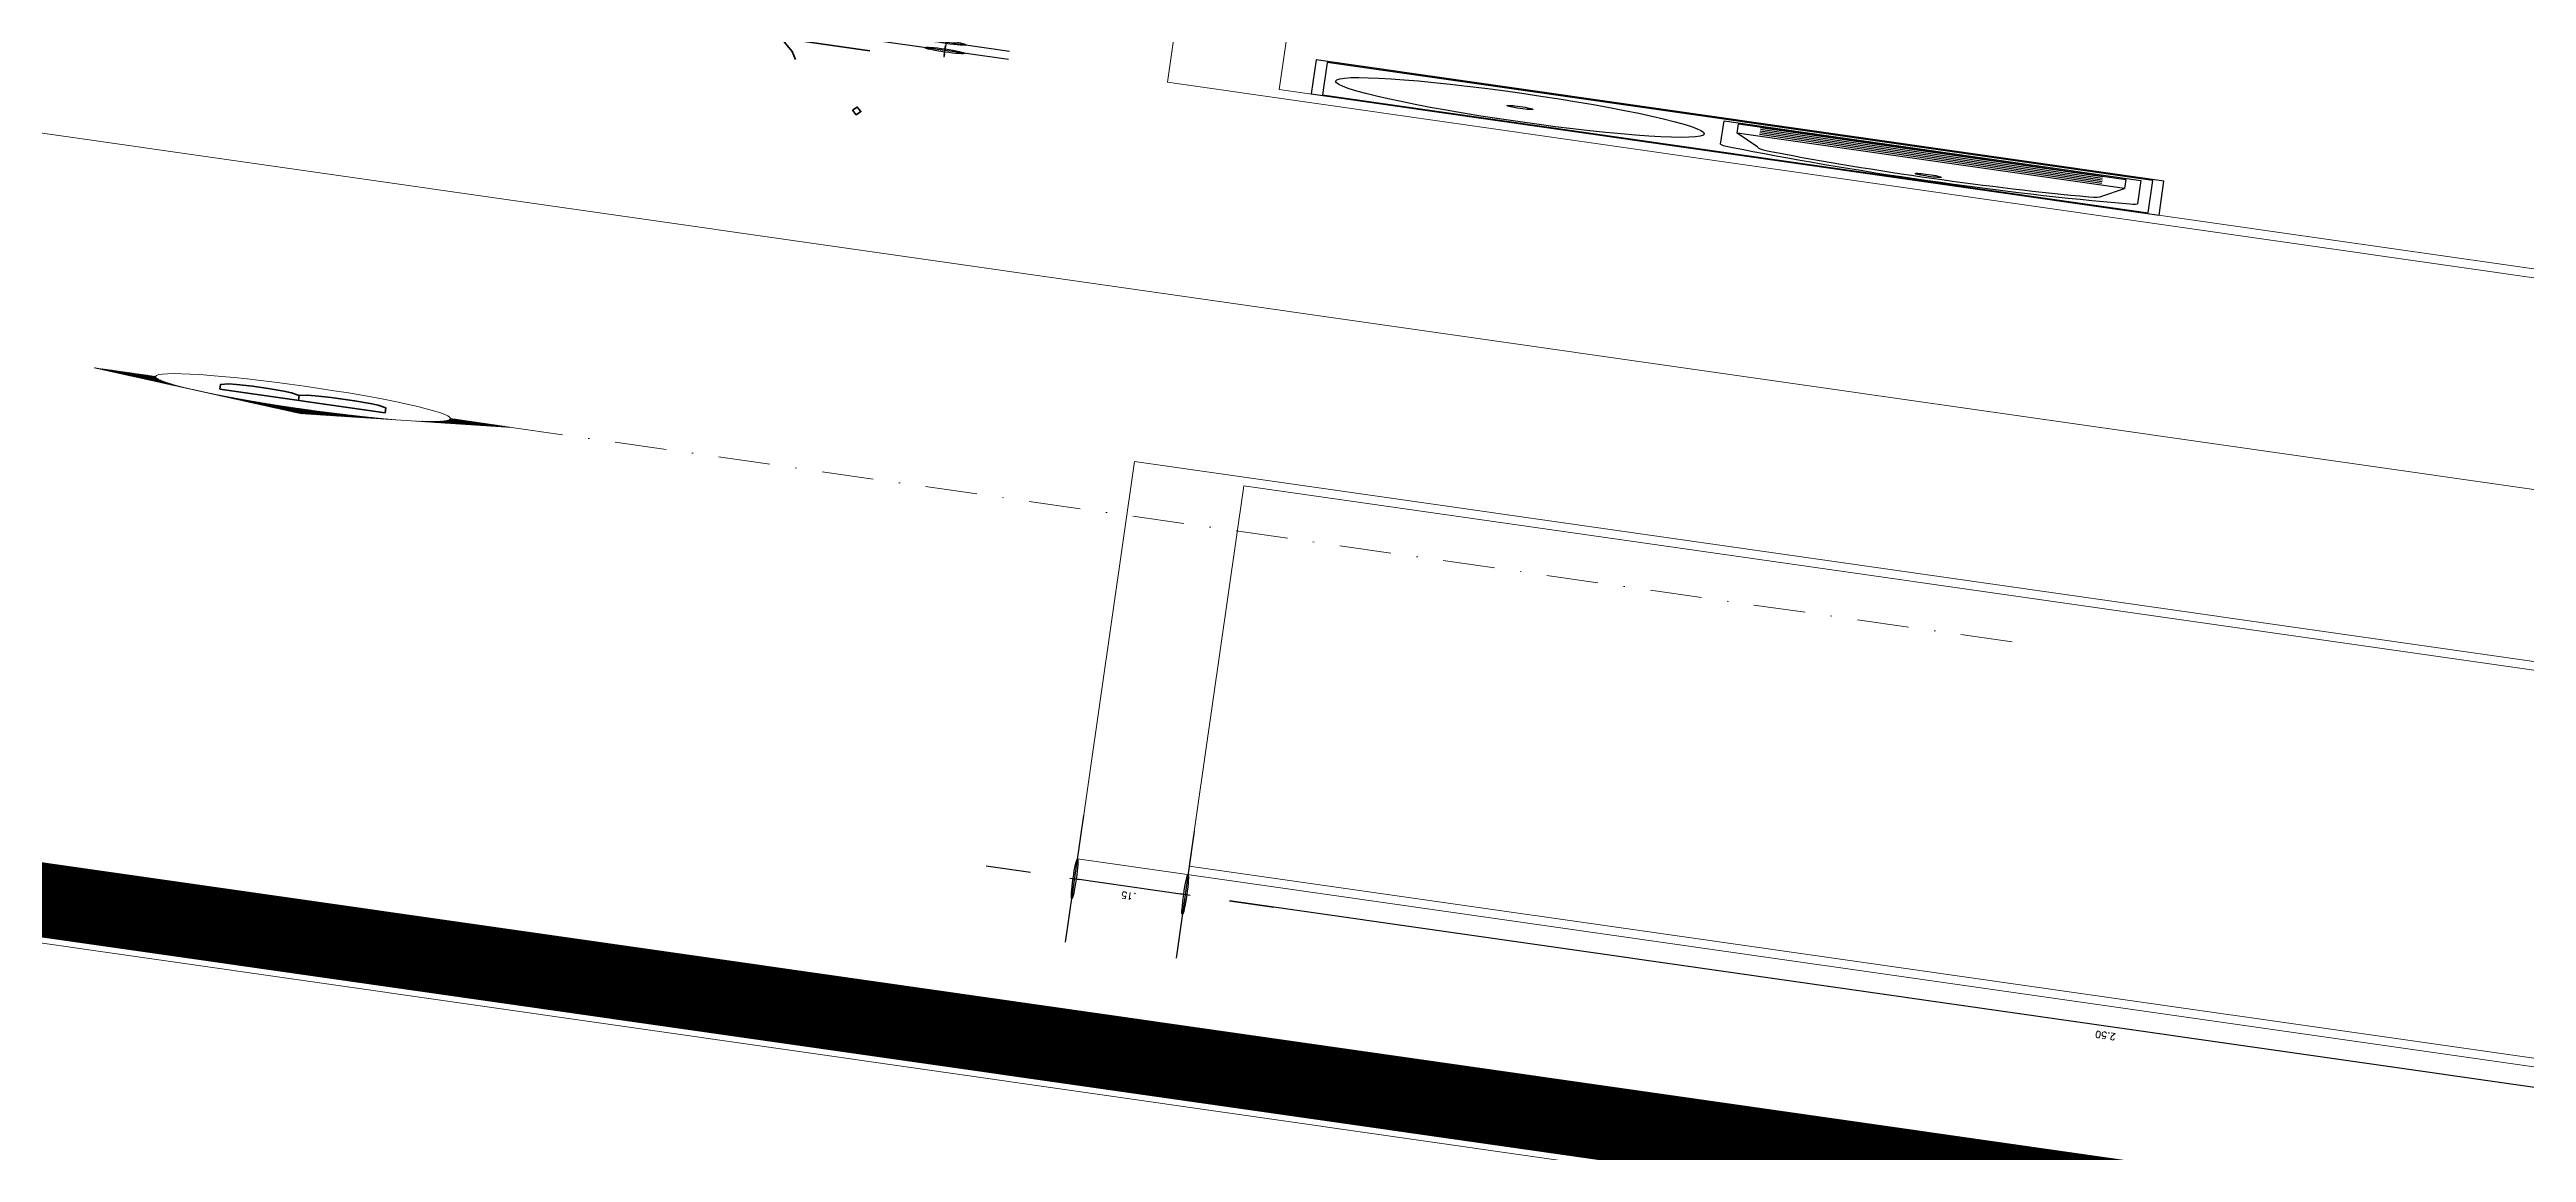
# Model space of a CAD drawing. Header units: millimetres. Extents: x -361192058 to 101130107379, y -14071650034 to 19218552450.
# Drawn here: x -135807.4 to -135609.9, y 41597.1 to 41685.2 of the extents above; entities that cross this region are included whole.
import ezdxf
from ezdxf.enums import TextEntityAlignment as Align

# ---------------------------------------------------------------- set-up
doc = ezdxf.new("R2010")
doc.units = ezdxf.units.MM
doc.header["$LTSCALE"] = 0.5
doc.linetypes.add('DASHDOT', pattern=[1, 0.5, -0.25, 0, -0.25])
for name, color, linetype in [('02', 2, 'Continuous'), ('DIVERSOS', 4, 'Continuous'), ('LINHAS PROJEÇÃO', 1, 'DASHDOT'), ('PAGPISO', 8, 'Continuous'), ('parede', 2, 'Continuous'), ('Símbolos_Gráficos', 1, 'Continuous')]:
    doc.layers.add(name, color=color, linetype=linetype)
doc.styles.add('r140', font='romans.shx')
doc.styles.get("Standard").update_dxf_attribs({"font": 'txt.shx', "height": 0.12})
doc.dimstyles.new('ESCALA50', dxfattribs={"dimtxt": 0.1, "dimasz": 0.06, "dimexe": 0.18, "dimexo": 0.06, "dimgap": 0.1, "dimtad": 1, "dimzin": 4, "dimdsep": 46, "dimtxsty": 'Standard', "dimblk1": 'BOLA', "dimblk2": 'BOLA', "dimsah": 1, "dimcen": -0.06, "dimse1": 1, "dimse2": 1, "dimclrd": 7, "dimclrt": 3, "dimadec": 0, "dimazin": 0, "dimtfac": 1, "dimtix": 1, "dimtmove": 0, "dimatfit": 3, "dimldrblk": 'BOLA', "dimfxl": 0, "dimtolj": 1, "dimtzin": 4, "dimarcsym": 0})

# ---------------------------------------------------------------- blocks, each defined once
blk = doc.blocks.new('BOLA')
for p, q in [((0, -1.435), (0, 1.435)), ((-1.435, 0), (1.435, 0))]:
    blk.add_line(p, q)
blk.add_circle((0, 0), 0.452)
blk = doc.blocks.new('*D918')
at = {"layer": 'Defpoints', "color": 0, "transparency": 16777216}
for p in [(4165.1273, 2440.9651), (4165.6324, 2440.9651), (4165.9324, 2438.4651)]:
    blk.add_point(p, dxfattribs=at)
at = {"layer": 'DIVERSOS', "color": 7, "lineweight": -2, "transparency": 16777216}
blk.add_line((4165.1273, 2438.5251), (4165.1273, 2440.9051), dxfattribs=at)
at = {"layer": 'DIVERSOS', "color": 7, "lineweight": -2, "transparency": 16777216, "xscale": 0.06, "yscale": 0.06, "zscale": 0.06}
for p, rotation in [((4165.1273, 2440.9651), 90), ((4165.1273, 2438.4651), 270)]:
    blk.add_blockref('BOLA', p, dxfattribs=dict(at, rotation=rotation))
at = {"layer": 'DIVERSOS', "color": 3, "lineweight": 18, "transparency": 16777216, "insert": (4164.9673, 2439.7151), "char_height": 0.12, "attachment_point": 5, "rotation": 90}
blk.add_mtext('\\A1;2.50', dxfattribs=at)
blk = doc.blocks.new('*D919')
at = {"layer": 'Defpoints', "color": 0, "transparency": 16777216}
for p in [(4165.1273, 2441.1151), (4165.6324, 2441.1151), (4165.6324, 2440.9651)]:
    blk.add_point(p, dxfattribs=at)
at = {"layer": 'DIVERSOS', "color": 7, "lineweight": -2, "transparency": 16777216}
for p, q in [((4165.1273, 2441.1751), (4165.1273, 2441.2351)), ((4165.1273, 2440.9651), (4165.1273, 2441.1151)), ((4165.1273, 2440.9051), (4165.1273, 2440.8451))]:
    blk.add_line(p, q, dxfattribs=at)
at = {"layer": 'DIVERSOS', "color": 7, "lineweight": -2, "transparency": 16777216, "xscale": 0.06, "yscale": 0.06, "zscale": 0.06}
for p, rotation in [((4165.1273, 2441.1151), 270), ((4165.1273, 2440.9651), 90)]:
    blk.add_blockref('BOLA', p, dxfattribs=dict(at, rotation=rotation))
at = {"layer": 'DIVERSOS', "color": 3, "lineweight": 18, "transparency": 16777216, "insert": (4164.9673, 2441.0401), "char_height": 0.12, "attachment_point": 5, "rotation": 90}
blk.add_mtext('\\A1;.15', dxfattribs=at)
blk = doc.blocks.new('*D1450')
at = {"layer": 'Defpoints', "color": 0, "transparency": 16777216}
for p in [(4179.1088, 2441.445), (4179.1088, 2440.9932), (4179.2588, 2440.9932)]:
    blk.add_point(p, dxfattribs=at)
at = {"layer": 'DIVERSOS', "color": 7, "lineweight": -2, "transparency": 16777216}
for p, q in [((4179.0488, 2441.445), (4178.9888, 2441.445)), ((4179.2588, 2441.445), (4179.1088, 2441.445)), ((4179.3188, 2441.445), (4179.3788, 2441.445))]:
    blk.add_line(p, q, dxfattribs=at)
at = {"layer": 'DIVERSOS', "color": 7, "lineweight": -2, "transparency": 16777216, "xscale": 0.06, "yscale": 0.06, "zscale": 0.06}
blk.add_blockref('BOLA', (4179.1088, 2441.445), dxfattribs=at)
at = {"layer": 'DIVERSOS', "color": 7, "lineweight": -2, "transparency": 16777216, "xscale": 0.06, "yscale": 0.06, "zscale": 0.06, "rotation": 180}
blk.add_blockref('BOLA', (4179.2588, 2441.445), dxfattribs=at)
at = {"layer": 'DIVERSOS', "color": 3, "lineweight": 18, "transparency": 16777216, "insert": (4179.1838, 2441.605), "char_height": 0.12, "attachment_point": 5}
blk.add_mtext('\\A1;.15', dxfattribs=at)
blk = doc.blocks.new('*D1451')
at = {"layer": 'Defpoints', "color": 0, "transparency": 16777216}
for p in [(4179.2588, 2441.445), (4179.2588, 2440.9932), (4185.9588, 2440.9932)]:
    blk.add_point(p, dxfattribs=at)
at = {"layer": 'DIVERSOS', "color": 7, "lineweight": -2, "transparency": 16777216}
blk.add_line((4185.8988, 2441.445), (4179.3188, 2441.445), dxfattribs=at)
at = {"layer": 'DIVERSOS', "color": 7, "lineweight": -2, "transparency": 16777216, "xscale": 0.06, "yscale": 0.06, "zscale": 0.06, "rotation": 180}
blk.add_blockref('BOLA', (4179.2588, 2441.445), dxfattribs=at)
at = {"layer": 'DIVERSOS', "color": 7, "lineweight": -2, "transparency": 16777216, "xscale": 0.06, "yscale": 0.06, "zscale": 0.06}
blk.add_blockref('BOLA', (4185.9588, 2441.445), dxfattribs=at)
at = {"layer": 'DIVERSOS', "color": 3, "lineweight": 18, "transparency": 16777216, "insert": (4182.6088, 2441.605), "char_height": 0.12, "attachment_point": 5}
blk.add_mtext('\\A1;6.70', dxfattribs=at)
blk = doc.blocks.new('APROVADO QUADRA 21.2 MBVII')
at = {"layer": 'PAGPISO', "lineweight": 18}
h = blk.add_hatch(dxfattribs=at)
h.set_pattern_fill('ANSI31', color=256, scale=0.0032, angle=450, style=0)
h.set_pattern_definition([(225, (4171.249391, 2442.515418), (-0.0071842, 0.0071842), [])])
h.paths.add_polyline_path([(4171.3909, 2442.0909), (4171.2494, 2442.2324), (4171.3909, 2442.3739, 0.414214)])
h.paths.add_polyline_path([(4171.5324, 2441.9495), (4171.3909, 2442.0909, 0.198912), (4171.5324, 2442.0323)])
h.paths.add_polyline_path([(4171.5324, 2442.4325, 0.198912), (4171.3909, 2442.3739), (4171.5324, 2442.5154)])
for p, q in [((4179.4439, 2440.3461), (4179.6389, 2440.3761)), ((4179.6389, 2439.8507), (4179.6389, 2440.3761)), ((4179.6689, 2439.882), (4179.6689, 2440.3461)), ((4179.6989, 2439.882), (4179.6989, 2440.3461)), ((4179.7289, 2439.882), (4179.7289, 2440.3461)), ((4179.7589, 2439.882), (4179.7589, 2440.3461)), ((4179.7889, 2439.882), (4179.7889, 2440.3461)), ((4179.4439, 2439.8807), (4179.6389, 2439.8507))]:
    blk.add_line(p, q)
for points in [[(4179.8623, 2439.7999), (4179.8623, 2440.9499), (4179.2623, 2440.9499), (4179.2623, 2439.7999)], [(4179.2773, 2440.9349), (4179.2773, 2439.8149), (4179.8473, 2439.8149), (4179.8473, 2440.9349)]]:
    blk.add_lwpolyline(points, close=True)
blk.add_lwpolyline([(4179.4035, 2439.8307, -0.153737), (4179.3822, 2439.8458, -0.338906), (4179.3822, 2440.3822, -0.256007), (4179.4075, 2440.3961), (4179.8194, 2440.3961), (4179.8194, 2439.8307)], format="xyb", close=True)
blk.add_lwpolyline([(4179.6389, 2440.3761), (4179.7994, 2440.3761), (4179.7994, 2439.8507), (4179.6389, 2439.8507, -0.125189)], format="xyb")
for centre, radius in [((4179.545, 2440.6699), 0.25), ((4179.545, 2440.6699), 0.0177), ((4179.3806, 2440.114), 0.0177)]:
    blk.add_circle(centre, radius)
for centre, radius, start, end in [((4179.4439, 2440.2961), 0.05, 90, 147.7458), ((4179.7324, 2440.114), 0.3911, 147.7458, 213.7499), ((4179.4439, 2439.9307), 0.05, 222.7383, 270)]:
    blk.add_arc(centre, radius, start, end)
at = {"layer": '02', "lineweight": 18}
for points in [[(4161.4658, 2399.6122), (4222.6658, 2399.6122), (4222.6658, 2444.1622), (4161.4658, 2444.1622)], [(4189.29, 2443.4403), (4175.4514, 2443.4403), (4175.4514, 2409.6235), (4189.29, 2409.6235)], [(4162.2158, 2443.4122), (4175.4514, 2443.4122), (4175.4514, 2409.6235), (4162.2158, 2409.6235)]]:
    blk.add_lwpolyline(points, close=True, dxfattribs=at)
at = {"layer": '02', "lineweight": 18, "const_width": 0.1}
blk.add_lwpolyline([(4162.2158, 2400.3622), (4221.9158, 2400.3622), (4221.9158, 2443.4122), (4162.2158, 2443.4122)], close=True, dxfattribs=at)
at = {"layer": 'DIVERSOS', "lineweight": 18}
for p, q in [((4165.4824, 2438.7151), (4165.4824, 2441.1151)), ((4165.4824, 2441.1151), (4172.4824, 2441.1151)), ((4172.4824, 2438.7151), (4172.4824, 2441.1151)), ((4165.6324, 2438.7151), (4165.6324, 2440.9651)), ((4165.6324, 2440.9651), (4172.3324, 2440.9651)), ((4172.3324, 2440.9651), (4172.3324, 2438.7151))]:
    blk.add_line(p, q, dxfattribs=at)
at = {"layer": 'LINHAS PROJEÇÃO', "lineweight": 18}
blk.add_line((4171.5324, 2441.9495), (4171.5324, 2439.8864), dxfattribs=at)
at = {"layer": 'parede', "lineweight": 18}
for p, q in [((4179.1088, 2416.1432), (4179.1088, 2441.1432)), ((4179.1088, 2441.1432), (4186.1088, 2441.1432)), ((4179.2588, 2437.8025), (4179.2588, 2440.9932)), ((4179.2588, 2440.9932), (4185.9588, 2440.9932))]:
    blk.add_line(p, q, dxfattribs=at)
at = {"layer": 'Símbolos_Gráficos', "color": 3, "lineweight": 18}
for p, q in [((4171.5324, 2442.5154), (4171.2494, 2442.2324)), ((4171.2494, 2442.2324), (4171.5324, 2441.9495)), ((4171.5324, 2442.0323), (4171.5324, 2441.9495))]:
    blk.add_line(p, q, dxfattribs=at)
blk.add_circle((4171.5324, 2442.2324), 0.2001, dxfattribs=at)
at = {"color": 0, "lineweight": 13, "flags": 8}
for p in [(4700.7247, 2280.1125), (4699.5738, 2277.8964), (4702.3546, 2276.195), (4703.6722, 2274.085), (4699.8445, 2272.2194), (4703.0488, 2270.137), (4703.0877, 2267.9803), (4700.6523, 2261.5216), (4700.7007, 2257.1593)]:
    blk.add_attdef('NIVEL', p, '', height=0.075, dxfattribs=at)
for rotation, width, p in [(90, 0.8, (4700.8205, 2275.7521)), (270, 0.6, (4703.8437, 2274.9021)), (90, 0.8, (4701.5575, 2268.5021)), (180, 0.6, (4651.1817, 2236.1931))]:
    blk.add_attdef('$PORTA', text='', height=0.09, rotation=rotation, dxfattribs=dict(at, width=width)).set_placement(p, align=Align.MIDDLE)
for p in [(4654.176, 2240.463), (4648.499, 2240.1923), (4637.8012, 2239.3845), (4633.4388, 2239.3361), (4656.3921, 2239.3121), (4652.4746, 2237.6822), (4646.4166, 2236.988), (4644.2598, 2236.9491), (4650.3646, 2236.3646)]:
    blk.add_attdef('NIVEL', p, '', height=0.075, rotation=270, dxfattribs=at)
at = {"color": 0, "lineweight": 13, "width": 0.8, "flags": 8}
for p in [(4652.0317, 2239.2163), (4644.7817, 2238.4793)]:
    blk.add_attdef('$PORTA', text='', height=0.09, dxfattribs=at).set_placement(p, align=Align.MIDDLE)
at = {"layer": 'LINHAS PROJEÇÃO', "lineweight": 18, "style": 'r140'}
blk.add_text('B', height=0.224, dxfattribs=at).set_placement((4171.5324, 2442.2324), align=Align.MIDDLE)
at = {"layer": 'DIVERSOS', "lineweight": 18}
for base, p1, p2, picture, middle in [((4179.1088, 2441.445), (4179.2588, 2440.9932), (4179.1088, 2440.9932), '*D1450', (4179.1838, 2441.605)), ((4179.2588, 2441.445), (4185.9588, 2440.9932), (4179.2588, 2440.9932), '*D1451', (4182.6088, 2441.605))]:
    dim = blk.add_linear_dim(base=base, p1=p1, p2=p2, dimstyle='ESCALA50', dxfattribs=at)
    dim.commit()
    dim.dimension.update_dxf_attribs({"geometry": picture, "text_midpoint": middle})
for base, p1, p2, picture, middle in [((4165.1273, 2441.1151), (4165.6324, 2440.9651), (4165.6324, 2441.1151), '*D919', (4164.9673, 2441.0401)), ((4165.1273, 2440.9651), (4165.9324, 2438.4651), (4165.6324, 2440.9651), '*D918', (4164.9673, 2439.7151))]:
    dim = blk.add_linear_dim(base=base, p1=p1, p2=p2, angle=90, dimstyle='ESCALA50', dxfattribs=at)
    dim.commit()
    dim.dimension.update_dxf_attribs({"geometry": picture, "text_midpoint": middle})

msp = doc.modelspace()

# ---------------------------------------------------------------- block references
at = {"layer": '02', "color": 0, "lineweight": 30, "xscale": -4.574818403918471, "yscale": -59.40450511825884, "zscale": 4.574818403918471, "rotation": 261.8606972171988}
msp.add_blockref('APROVADO QUADRA 21.2 MBVII', (5129.041, 2225.201), dxfattribs=at)

doc.saveas('drawing.dxf')
